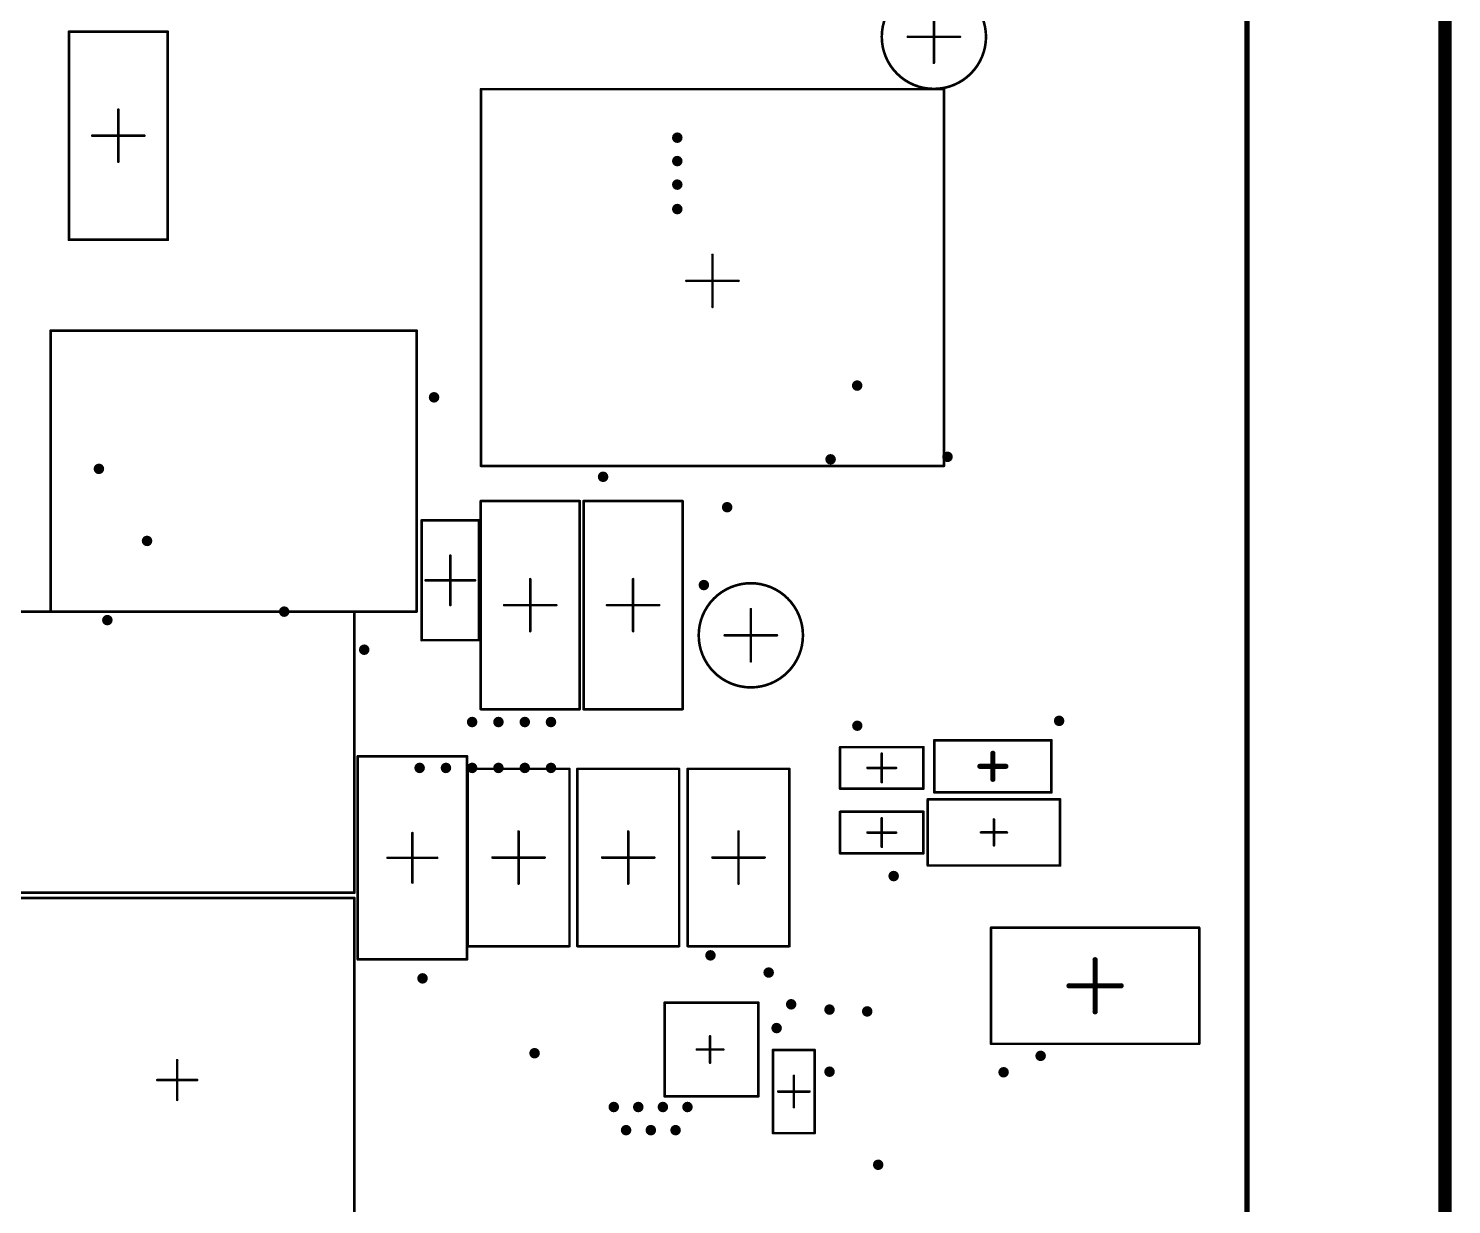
# Model space of a CAD drawing. Header units: inches. Extents: x -0.46 to 4.93, y -0.49 to 6.86.
# Drawn here: x 3.724 to 4.8, y 5.07 to 5.959 of the extents above; entities that cross this region are included whole.
import ezdxf

# ---------------------------------------------------------------- set-up
doc = ezdxf.new("R2010")
doc.units = ezdxf.units.IN
doc.header["$MEASUREMENT"] = 0
for name, color, linetype in [('Board', 6, 'Continuous'), ('Dimensions', 56, 'Continuous'), ('Top Courtyard', 56, 'Continuous'), ('Via Holes', 16, 'Continuous')]:
    doc.layers.add(name, color=color, linetype=linetype)

# ---------------------------------------------------------------- blocks, each defined once
blk = doc.blocks.new('VISH_TLMX1100_V_26')
at = {"layer": 'Top Courtyard'}
for points in [[(-0.05, -0.025, 0.00197, 0.00197, 0), (-0.05, 0.025, 0.00197, 0.00197, 0)], [(-0.05, 0.025, 0.00197, 0.00197, 0), (0.05, 0.025, 0.00197, 0.00197, 0)], [(0.05, 0.025, 0.00197, 0.00197, 0), (0.05, -0.025, 0.00197, 0.00197, 0)], [(0, -0.0098, 0.00197, 0.00197, 0), (0, 0.0098, 0.00197, 0.00197, 0)], [(-0.0098, 0, 0.00197, 0.00197, 0), (0.0098, 0, 0.00197, 0.00197, 0)], [(-0.05, -0.025, 0.00197, 0.00197, 0), (0.05, -0.025, 0.00197, 0.00197, 0)]]:
    blk.add_lwpolyline(points, format="xyseb", dxfattribs=at)
for points in [[(-0.0505, 0.025, 0.000984, 0.000984, 1), (-0.0495, 0.025, 0.000984, 0.000984, 1)], [(-0.0505, 0.025, 0.000984, 0.000984, 1), (-0.0495, 0.025, 0.000984, 0.000984, 1)], [(0.0495, 0.025, 0.000984, 0.000984, 1), (0.0505, 0.025, 0.000984, 0.000984, 1)], [(0.0495, 0.025, 0.000984, 0.000984, 1), (0.0505, 0.025, 0.000984, 0.000984, 1)], [(-0.0005, 0.0098, 0.000984, 0.000984, 1), (0.0005, 0.0098, 0.000984, 0.000984, 1)], [(-0.0103, 0, 0.000984, 0.000984, 1), (-0.0094, 0, 0.000984, 0.000984, 1)], [(0.0094, 0, 0.000984, 0.000984, 1), (0.0103, 0, 0.000984, 0.000984, 1)], [(-0.0005, -0.0098, 0.000984, 0.000984, 1), (0.0005, -0.0098, 0.000984, 0.000984, 1)], [(-0.0505, -0.025, 0.000984, 0.000984, 1), (-0.0495, -0.025, 0.000984, 0.000984, 1)], [(-0.0505, -0.025, 0.000984, 0.000984, 1), (-0.0495, -0.025, 0.000984, 0.000984, 1)], [(0.0495, -0.025, 0.000984, 0.000984, 1), (0.0505, -0.025, 0.000984, 0.000984, 1)], [(0.0495, -0.025, 0.000984, 0.000984, 1), (0.0505, -0.025, 0.000984, 0.000984, 1)]]:
    blk.add_lwpolyline(points, format="xyseb", close=True, dxfattribs=at)
blk = doc.blocks.new('RESC0402_1005__L_27')
at = {"layer": 'Top Courtyard'}
for points in [[(-0.0315, -0.0157, 0.00197, 0.00197, 0), (-0.0315, 0.0157, 0.00197, 0.00197, 0)], [(-0.0315, 0.0157, 0.00197, 0.00197, 0), (0.0315, 0.0157, 0.00197, 0.00197, 0)], [(0, -0.0108, 0.00197, 0.00197, 0), (0, 0.0108, 0.00197, 0.00197, 0)], [(0.0315, -0.0157, 0.00197, 0.00197, 0), (0.0315, 0.0157, 0.00197, 0.00197, 0)], [(-0.0108, 0, 0.00197, 0.00197, 0), (0.0108, 0, 0.00197, 0.00197, 0)], [(-0.0315, -0.0157, 0.00197, 0.00197, 0), (0.0315, -0.0157, 0.00197, 0.00197, 0)]]:
    blk.add_lwpolyline(points, format="xyseb", dxfattribs=at)
for points in [[(-0.032, 0.0157, 0.000984, 0.000984, 1), (-0.031, 0.0157, 0.000984, 0.000984, 1)], [(-0.032, 0.0157, 0.000984, 0.000984, 1), (-0.031, 0.0157, 0.000984, 0.000984, 1)], [(-0.0005, 0.0108, 0.000984, 0.000984, 1), (0.0005, 0.0108, 0.000984, 0.000984, 1)], [(0.031, 0.0157, 0.000984, 0.000984, 1), (0.032, 0.0157, 0.000984, 0.000984, 1)], [(0.031, 0.0157, 0.000984, 0.000984, 1), (0.032, 0.0157, 0.000984, 0.000984, 1)], [(-0.0113, 0, 0.000984, 0.000984, 1), (-0.0103, 0, 0.000984, 0.000984, 1)], [(0.0103, 0, 0.000984, 0.000984, 1), (0.0113, 0, 0.000984, 0.000984, 1)], [(-0.0005, -0.0108, 0.000984, 0.000984, 1), (0.0005, -0.0108, 0.000984, 0.000984, 1)], [(-0.032, -0.0157, 0.000984, 0.000984, 1), (-0.031, -0.0157, 0.000984, 0.000984, 1)], [(-0.032, -0.0157, 0.000984, 0.000984, 1), (-0.031, -0.0157, 0.000984, 0.000984, 1)], [(0.031, -0.0157, 0.000984, 0.000984, 1), (0.032, -0.0157, 0.000984, 0.000984, 1)], [(0.031, -0.0157, 0.000984, 0.000984, 1), (0.032, -0.0157, 0.000984, 0.000984, 1)]]:
    blk.add_lwpolyline(points, format="xyseb", close=True, dxfattribs=at)
blk = doc.blocks.new('RESC0402_1005__L_28')
at = {"layer": 'Top Courtyard'}
for points in [[(-0.0315, -0.0157, 0.00197, 0.00197, 0), (-0.0315, 0.0157, 0.00197, 0.00197, 0)], [(-0.0315, 0.0157, 0.00197, 0.00197, 0), (0.0315, 0.0157, 0.00197, 0.00197, 0)], [(0, -0.0108, 0.00197, 0.00197, 0), (0, 0.0108, 0.00197, 0.00197, 0)], [(0.0315, -0.0157, 0.00197, 0.00197, 0), (0.0315, 0.0157, 0.00197, 0.00197, 0)], [(-0.0108, 0, 0.00197, 0.00197, 0), (0.0108, 0, 0.00197, 0.00197, 0)], [(-0.0315, -0.0157, 0.00197, 0.00197, 0), (0.0315, -0.0157, 0.00197, 0.00197, 0)]]:
    blk.add_lwpolyline(points, format="xyseb", dxfattribs=at)
for points in [[(-0.032, 0.0157, 0.000984, 0.000984, 1), (-0.031, 0.0157, 0.000984, 0.000984, 1)], [(-0.032, 0.0157, 0.000984, 0.000984, 1), (-0.031, 0.0157, 0.000984, 0.000984, 1)], [(-0.0005, 0.0108, 0.000984, 0.000984, 1), (0.0005, 0.0108, 0.000984, 0.000984, 1)], [(0.031, 0.0157, 0.000984, 0.000984, 1), (0.032, 0.0157, 0.000984, 0.000984, 1)], [(0.031, 0.0157, 0.000984, 0.000984, 1), (0.032, 0.0157, 0.000984, 0.000984, 1)], [(-0.0113, 0, 0.000984, 0.000984, 1), (-0.0103, 0, 0.000984, 0.000984, 1)], [(0.0103, 0, 0.000984, 0.000984, 1), (0.0113, 0, 0.000984, 0.000984, 1)], [(-0.0005, -0.0108, 0.000984, 0.000984, 1), (0.0005, -0.0108, 0.000984, 0.000984, 1)], [(-0.032, -0.0157, 0.000984, 0.000984, 1), (-0.031, -0.0157, 0.000984, 0.000984, 1)], [(-0.032, -0.0157, 0.000984, 0.000984, 1), (-0.031, -0.0157, 0.000984, 0.000984, 1)], [(0.031, -0.0157, 0.000984, 0.000984, 1), (0.032, -0.0157, 0.000984, 0.000984, 1)], [(0.031, -0.0157, 0.000984, 0.000984, 1), (0.032, -0.0157, 0.000984, 0.000984, 1)]]:
    blk.add_lwpolyline(points, format="xyseb", close=True, dxfattribs=at)
blk = doc.blocks.new('VISH_TLMX1100_2_V_40')
at = {"layer": 'Top Courtyard'}
for points in [[(-0.0443, 0.0197, 0.00197, 0.00197, 0), (0.0443, 0.0197, 0.00197, 0.00197, 0)], [(-0.0443, 0.0197, 0.00197, 0.00197, 0), (-0.0443, -0.0197, 0.00197, 0.00197, 0)], [(0, -0.0098, 0.00394, 0.00394, 0), (0, 0.0098, 0.00394, 0.00394, 0)], [(0.0443, -0.0197, 0.00197, 0.00197, 0), (0.0443, 0.0197, 0.00197, 0.00197, 0)], [(-0.0098, 0, 0.00394, 0.00394, 0), (0.0098, 0, 0.00394, 0.00394, 0)], [(-0.0443, -0.0197, 0.00197, 0.00197, 0), (0.0443, -0.0197, 0.00197, 0.00197, 0)]]:
    blk.add_lwpolyline(points, format="xyseb", dxfattribs=at)
for points in [[(-0.0448, 0.0197, 0.000984, 0.000984, 1), (-0.0438, 0.0197, 0.000984, 0.000984, 1)], [(-0.0448, 0.0197, 0.000984, 0.000984, 1), (-0.0438, 0.0197, 0.000984, 0.000984, 1)], [(-0.001, 0.0098, 0.00197, 0.00197, 1), (0.001, 0.0098, 0.00197, 0.00197, 1)], [(0.0438, 0.0197, 0.000984, 0.000984, 1), (0.0448, 0.0197, 0.000984, 0.000984, 1)], [(0.0438, 0.0197, 0.000984, 0.000984, 1), (0.0448, 0.0197, 0.000984, 0.000984, 1)], [(-0.0108, 0, 0.00197, 0.00197, 1), (-0.0089, 0, 0.00197, 0.00197, 1)], [(0.0089, 0, 0.00197, 0.00197, 1), (0.0108, 0, 0.00197, 0.00197, 1)], [(-0.001, -0.0098, 0.00197, 0.00197, 1), (0.001, -0.0098, 0.00197, 0.00197, 1)], [(-0.0448, -0.0197, 0.000984, 0.000984, 1), (-0.0438, -0.0197, 0.000984, 0.000984, 1)], [(-0.0448, -0.0197, 0.000984, 0.000984, 1), (-0.0438, -0.0197, 0.000984, 0.000984, 1)], [(0.0438, -0.0197, 0.000984, 0.000984, 1), (0.0448, -0.0197, 0.000984, 0.000984, 1)], [(0.0438, -0.0197, 0.000984, 0.000984, 1), (0.0448, -0.0197, 0.000984, 0.000984, 1)]]:
    blk.add_lwpolyline(points, format="xyseb", close=True, dxfattribs=at)
blk = doc.blocks.new('CAPC1206_3216_130_L_121')
at = {"layer": 'Top Courtyard'}
for points in [[(0.0787, 0.0374, 0.00197, 0.00197, 0), (-0.0787, 0.0374, 0.00197, 0.00197, 0)], [(-0.0787, -0.0374, 0.00197, 0.00197, 0), (-0.0787, 0.0374, 0.00197, 0.00197, 0)], [(0.0787, -0.0374, 0.00197, 0.00197, 0), (0.0787, 0.0374, 0.00197, 0.00197, 0)], [(0, -0.0197, 0.00197, 0.00197, 0), (0, 0.0197, 0.00197, 0.00197, 0)], [(0.0197, 0, 0.00197, 0.00197, 0), (-0.0197, 0, 0.00197, 0.00197, 0)], [(0.0787, -0.0374, 0.00197, 0.00197, 0), (-0.0787, -0.0374, 0.00197, 0.00197, 0)]]:
    blk.add_lwpolyline(points, format="xyseb", dxfattribs=at)
for points in [[(-0.0792, 0.0374, 0.000984, 0.000984, 1), (-0.0782, 0.0374, 0.000984, 0.000984, 1)], [(-0.0792, 0.0374, 0.000984, 0.000984, 1), (-0.0782, 0.0374, 0.000984, 0.000984, 1)], [(0.0782, 0.0374, 0.000984, 0.000984, 1), (0.0792, 0.0374, 0.000984, 0.000984, 1)], [(0.0782, 0.0374, 0.000984, 0.000984, 1), (0.0792, 0.0374, 0.000984, 0.000984, 1)], [(-0.0005, 0.0197, 0.000984, 0.000984, 1), (0.0005, 0.0197, 0.000984, 0.000984, 1)], [(-0.0202, 0, 0.000984, 0.000984, 1), (-0.0192, 0, 0.000984, 0.000984, 1)], [(0.0192, 0, 0.000984, 0.000984, 1), (0.0202, 0, 0.000984, 0.000984, 1)], [(-0.0005, -0.0197, 0.000984, 0.000984, 1), (0.0005, -0.0197, 0.000984, 0.000984, 1)], [(-0.0792, -0.0374, 0.000984, 0.000984, 1), (-0.0782, -0.0374, 0.000984, 0.000984, 1)], [(-0.0792, -0.0374, 0.000984, 0.000984, 1), (-0.0782, -0.0374, 0.000984, 0.000984, 1)], [(0.0782, -0.0374, 0.000984, 0.000984, 1), (0.0792, -0.0374, 0.000984, 0.000984, 1)], [(0.0782, -0.0374, 0.000984, 0.000984, 1), (0.0792, -0.0374, 0.000984, 0.000984, 1)]]:
    blk.add_lwpolyline(points, format="xyseb", close=True, dxfattribs=at)
blk = doc.blocks.new('FP_FKF_MFG_122')
at = {"layer": 'Top Courtyard'}
for points in [[(0.175, 0.14, 0.00197, 0.00197, 0), (-0.175, 0.14, 0.00197, 0.00197, 0)], [(-0.175, 0.14, 0.00197, 0.00197, 0), (-0.175, -0.145, 0.00197, 0.00197, 0)], [(0.175, -0.145, 0.00197, 0.00197, 0), (0.175, 0.14, 0.00197, 0.00197, 0)], [(0, 0.0197, 0.00197, 0.00197, 0), (0, -0.0197, 0.00197, 0.00197, 0)], [(0.0197, 0, 0.00197, 0.00197, 0), (-0.0197, 0, 0.00197, 0.00197, 0)], [(0.175, -0.145, 0.00197, 0.00197, 0), (-0.175, -0.145, 0.00197, 0.00197, 0)]]:
    blk.add_lwpolyline(points, format="xyseb", dxfattribs=at)
for points in [[(-0.1755, 0.14, 0.000984, 0.000984, 1), (-0.1745, 0.14, 0.000984, 0.000984, 1)], [(-0.1755, 0.14, 0.000984, 0.000984, 1), (-0.1745, 0.14, 0.000984, 0.000984, 1)], [(0.1745, 0.14, 0.000984, 0.000984, 1), (0.1755, 0.14, 0.000984, 0.000984, 1)], [(0.1745, 0.14, 0.000984, 0.000984, 1), (0.1755, 0.14, 0.000984, 0.000984, 1)], [(-0.0005, 0.0197, 0.000984, 0.000984, 1), (0.0005, 0.0197, 0.000984, 0.000984, 1)], [(-0.0202, 0, 0.000984, 0.000984, 1), (-0.0192, 0, 0.000984, 0.000984, 1)], [(0.0192, 0, 0.000984, 0.000984, 1), (0.0202, 0, 0.000984, 0.000984, 1)], [(-0.0005, -0.0197, 0.000984, 0.000984, 1), (0.0005, -0.0197, 0.000984, 0.000984, 1)], [(-0.1755, -0.145, 0.000984, 0.000984, 1), (-0.1745, -0.145, 0.000984, 0.000984, 1)], [(-0.1755, -0.145, 0.000984, 0.000984, 1), (-0.1745, -0.145, 0.000984, 0.000984, 1)], [(0.1745, -0.145, 0.000984, 0.000984, 1), (0.1755, -0.145, 0.000984, 0.000984, 1)], [(0.1745, -0.145, 0.000984, 0.000984, 1), (0.1755, -0.145, 0.000984, 0.000984, 1)]]:
    blk.add_lwpolyline(points, format="xyseb", close=True, dxfattribs=at)
blk = doc.blocks.new('CAPC0402_1005_70_L_392')
at = {"layer": 'Top Courtyard'}
for points in [[(-0.0315, -0.0157, 0.00197, 0.00197, 0), (-0.0315, 0.0157, 0.00197, 0.00197, 0)], [(0.0315, 0.0157, 0.00197, 0.00197, 0), (-0.0315, 0.0157, 0.00197, 0.00197, 0)], [(0, -0.0118, 0.00197, 0.00197, 0), (0, 0.0118, 0.00197, 0.00197, 0)], [(0.0315, -0.0157, 0.00197, 0.00197, 0), (0.0315, 0.0157, 0.00197, 0.00197, 0)], [(0.0118, 0, 0.00197, 0.00197, 0), (-0.0118, 0, 0.00197, 0.00197, 0)], [(0.0315, -0.0157, 0.00197, 0.00197, 0), (-0.0315, -0.0157, 0.00197, 0.00197, 0)]]:
    blk.add_lwpolyline(points, format="xyseb", dxfattribs=at)
for points in [[(-0.032, 0.0157, 0.000984, 0.000984, 1), (-0.031, 0.0157, 0.000984, 0.000984, 1)], [(-0.032, 0.0157, 0.000984, 0.000984, 1), (-0.031, 0.0157, 0.000984, 0.000984, 1)], [(-0.0005, 0.0118, 0.000984, 0.000984, 1), (0.0005, 0.0118, 0.000984, 0.000984, 1)], [(0.031, 0.0157, 0.000984, 0.000984, 1), (0.032, 0.0157, 0.000984, 0.000984, 1)], [(0.031, 0.0157, 0.000984, 0.000984, 1), (0.032, 0.0157, 0.000984, 0.000984, 1)], [(-0.0123, 0, 0.000984, 0.000984, 1), (-0.0113, 0, 0.000984, 0.000984, 1)], [(0.0113, 0, 0.000984, 0.000984, 1), (0.0123, 0, 0.000984, 0.000984, 1)], [(-0.032, -0.0157, 0.000984, 0.000984, 1), (-0.031, -0.0157, 0.000984, 0.000984, 1)], [(-0.032, -0.0157, 0.000984, 0.000984, 1), (-0.031, -0.0157, 0.000984, 0.000984, 1)], [(-0.0005, -0.0118, 0.000984, 0.000984, 1), (0.0005, -0.0118, 0.000984, 0.000984, 1)], [(0.031, -0.0157, 0.000984, 0.000984, 1), (0.032, -0.0157, 0.000984, 0.000984, 1)], [(0.031, -0.0157, 0.000984, 0.000984, 1), (0.032, -0.0157, 0.000984, 0.000984, 1)]]:
    blk.add_lwpolyline(points, format="xyseb", close=True, dxfattribs=at)
blk = doc.blocks.new('SIR632DP_T1_RE3_F_________1_413')
at = {"layer": 'Top Courtyard'}
for points in [[(-0.1063, 0.1772, 0.00197, 0.00197, 0), (0.1063, 0.1772, 0.00197, 0.00197, 0)], [(-0.1063, 0.1772, 0.00197, 0.00197, 0), (-0.1063, -0.0994, 0.00197, 0.00197, 0)], [(0.1063, 0.1772, 0.00197, 0.00197, 0), (0.1063, -0.0994, 0.00197, 0.00197, 0)], [(0.1063, -0.0994, 0.00197, 0.00197, 0), (-0.1063, -0.0994, 0.00197, 0.00197, 0)]]:
    blk.add_lwpolyline(points, format="xyseb", dxfattribs=at)
for points in [[(-0.1068, 0.1772, 0.000984, 0.000984, 1), (-0.1058, 0.1772, 0.000984, 0.000984, 1)], [(-0.1068, 0.1772, 0.000984, 0.000984, 1), (-0.1058, 0.1772, 0.000984, 0.000984, 1)], [(0.1058, 0.1772, 0.000984, 0.000984, 1), (0.1068, 0.1772, 0.000984, 0.000984, 1)], [(0.1058, 0.1772, 0.000984, 0.000984, 1), (0.1068, 0.1772, 0.000984, 0.000984, 1)], [(-0.1068, -0.0994, 0.000984, 0.000984, 1), (-0.1058, -0.0994, 0.000984, 0.000984, 1)], [(-0.1068, -0.0994, 0.000984, 0.000984, 1), (-0.1058, -0.0994, 0.000984, 0.000984, 1)], [(0.1058, -0.0994, 0.000984, 0.000984, 1), (0.1068, -0.0994, 0.000984, 0.000984, 1)], [(0.1058, -0.0994, 0.000984, 0.000984, 1), (0.1068, -0.0994, 0.000984, 0.000984, 1)]]:
    blk.add_lwpolyline(points, format="xyseb", close=True, dxfattribs=at)
blk = doc.blocks.new('SIR632DP_T1_RE3_F_________1_414')
at = {"layer": 'Top Courtyard'}
for points in [[(0.1063, 0.1772, 0.00197, 0.00197, 0), (-0.1063, 0.1772, 0.00197, 0.00197, 0)], [(-0.1063, -0.0994, 0.00197, 0.00197, 0), (-0.1063, 0.1772, 0.00197, 0.00197, 0)], [(0.1063, -0.0994, 0.00197, 0.00197, 0), (0.1063, 0.1772, 0.00197, 0.00197, 0)], [(0.1063, -0.0994, 0.00197, 0.00197, 0), (-0.1063, -0.0994, 0.00197, 0.00197, 0)]]:
    blk.add_lwpolyline(points, format="xyseb", dxfattribs=at)
for points in [[(-0.1068, 0.1772, 0.000984, 0.000984, 1), (-0.1058, 0.1772, 0.000984, 0.000984, 1)], [(-0.1068, 0.1772, 0.000984, 0.000984, 1), (-0.1058, 0.1772, 0.000984, 0.000984, 1)], [(0.1058, 0.1772, 0.000984, 0.000984, 1), (0.1068, 0.1772, 0.000984, 0.000984, 1)], [(0.1058, 0.1772, 0.000984, 0.000984, 1), (0.1068, 0.1772, 0.000984, 0.000984, 1)], [(-0.1068, -0.0994, 0.000984, 0.000984, 1), (-0.1058, -0.0994, 0.000984, 0.000984, 1)], [(-0.1068, -0.0994, 0.000984, 0.000984, 1), (-0.1058, -0.0994, 0.000984, 0.000984, 1)], [(0.1058, -0.0994, 0.000984, 0.000984, 1), (0.1068, -0.0994, 0.000984, 0.000984, 1)], [(0.1058, -0.0994, 0.000984, 0.000984, 1), (0.1068, -0.0994, 0.000984, 0.000984, 1)]]:
    blk.add_lwpolyline(points, format="xyseb", close=True, dxfattribs=at)
blk = doc.blocks.new('INA700AYWFR_F_________1_439')
at = {"layer": 'Top Courtyard'}
for points in [[(-0.0354, 0.0394, 0.00197, 0.00197, 0), (0.0354, 0.0394, 0.00197, 0.00197, 0)], [(-0.0354, 0.0394, 0.00197, 0.00197, 0), (-0.0354, -0.0315, 0.00197, 0.00197, 0)], [(0.0354, 0.0394, 0.00197, 0.00197, 0), (0.0354, -0.0315, 0.00197, 0.00197, 0)], [(0, 0.015, 0.00197, 0.00197, 0), (0, -0.005, 0.00197, 0.00197, 0)], [(-0.01, 0.005, 0.00197, 0.00197, 0), (0.01, 0.005, 0.00197, 0.00197, 0)], [(-0.0354, -0.0315, 0.00197, 0.00197, 0), (0.0354, -0.0315, 0.00197, 0.00197, 0)]]:
    blk.add_lwpolyline(points, format="xyseb", dxfattribs=at)
for points in [[(-0.0359, 0.0394, 0.000984, 0.000984, 1), (-0.0349, 0.0394, 0.000984, 0.000984, 1)], [(-0.0359, 0.0394, 0.000984, 0.000984, 1), (-0.0349, 0.0394, 0.000984, 0.000984, 1)], [(0.0349, 0.0394, 0.000984, 0.000984, 1), (0.0359, 0.0394, 0.000984, 0.000984, 1)], [(0.0349, 0.0394, 0.000984, 0.000984, 1), (0.0359, 0.0394, 0.000984, 0.000984, 1)], [(-0.0005, 0.015, 0.000984, 0.000984, 1), (0.0005, 0.015, 0.000984, 0.000984, 1)], [(-0.0105, 0.005, 0.000984, 0.000984, 1), (-0.0095, 0.005, 0.000984, 0.000984, 1)], [(0.0095, 0.005, 0.000984, 0.000984, 1), (0.0105, 0.005, 0.000984, 0.000984, 1)], [(-0.0005, -0.005, 0.000984, 0.000984, 1), (0.0005, -0.005, 0.000984, 0.000984, 1)], [(-0.0359, -0.0315, 0.000984, 0.000984, 1), (-0.0349, -0.0315, 0.000984, 0.000984, 1)], [(-0.0359, -0.0315, 0.000984, 0.000984, 1), (-0.0349, -0.0315, 0.000984, 0.000984, 1)], [(0.0349, -0.0315, 0.000984, 0.000984, 1), (0.0359, -0.0315, 0.000984, 0.000984, 1)], [(0.0349, -0.0315, 0.000984, 0.000984, 1), (0.0359, -0.0315, 0.000984, 0.000984, 1)]]:
    blk.add_lwpolyline(points, format="xyseb", close=True, dxfattribs=at)
blk = doc.blocks.new('KSTN_5019_V_569')
at = {"layer": 'Top Courtyard'}
for points in [[(0.0787, 0.0439, 0.00197, 0.00197, 0), (-0.0787, 0.0439, 0.00197, 0.00197, 0)], [(-0.0787, 0.0439, 0.00197, 0.00197, 0), (-0.0787, -0.0439, 0.00197, 0.00197, 0)], [(0.0787, 0.0439, 0.00197, 0.00197, 0), (0.0787, -0.0439, 0.00197, 0.00197, 0)], [(0, 0.0197, 0.00394, 0.00394, 0), (0, -0.0197, 0.00394, 0.00394, 0)], [(0.0197, 0, 0.00394, 0.00394, 0), (-0.0197, 0, 0.00394, 0.00394, 0)], [(0.0787, -0.0439, 0.00197, 0.00197, 0), (-0.0787, -0.0439, 0.00197, 0.00197, 0)]]:
    blk.add_lwpolyline(points, format="xyseb", dxfattribs=at)
for points in [[(-0.0792, 0.0439, 0.000984, 0.000984, 1), (-0.0782, 0.0439, 0.000984, 0.000984, 1)], [(-0.0792, 0.0439, 0.000984, 0.000984, 1), (-0.0782, 0.0439, 0.000984, 0.000984, 1)], [(0.0782, 0.0439, 0.000984, 0.000984, 1), (0.0792, 0.0439, 0.000984, 0.000984, 1)], [(0.0782, 0.0439, 0.000984, 0.000984, 1), (0.0792, 0.0439, 0.000984, 0.000984, 1)], [(-0.001, 0.0197, 0.00197, 0.00197, 1), (0.001, 0.0197, 0.00197, 0.00197, 1)], [(-0.0207, 0, 0.00197, 0.00197, 1), (-0.0187, 0, 0.00197, 0.00197, 1)], [(0.0187, 0, 0.00197, 0.00197, 1), (0.0207, 0, 0.00197, 0.00197, 1)], [(-0.001, -0.0197, 0.00197, 0.00197, 1), (0.001, -0.0197, 0.00197, 0.00197, 1)], [(-0.0792, -0.0439, 0.000984, 0.000984, 1), (-0.0782, -0.0439, 0.000984, 0.000984, 1)], [(-0.0792, -0.0439, 0.000984, 0.000984, 1), (-0.0782, -0.0439, 0.000984, 0.000984, 1)], [(0.0782, -0.0439, 0.000984, 0.000984, 1), (0.0792, -0.0439, 0.000984, 0.000984, 1)], [(0.0782, -0.0439, 0.000984, 0.000984, 1), (0.0792, -0.0439, 0.000984, 0.000984, 1)]]:
    blk.add_lwpolyline(points, format="xyseb", close=True, dxfattribs=at)
blk = doc.blocks.new('TP100_200_NS_615')
at = {"layer": 'Top Courtyard'}
for points in [[(0.0394, 0, 0.00197, 0.00197, 1), (-0.0394, 0, 0.00197, 0.00197, 1)], [(-0.0005, 0.0197, 0.000984, 0.000984, 1), (0.0005, 0.0197, 0.000984, 0.000984, 1)], [(-0.0399, 0, 0.000984, 0.000984, 1), (-0.0389, 0, 0.000984, 0.000984, 1)], [(-0.0202, 0, 0.000984, 0.000984, 1), (-0.0192, 0, 0.000984, 0.000984, 1)], [(0.0192, 0, 0.000984, 0.000984, 1), (0.0202, 0, 0.000984, 0.000984, 1)], [(0.0389, 0, 0.000984, 0.000984, 1), (0.0399, 0, 0.000984, 0.000984, 1)], [(-0.0005, -0.0197, 0.000984, 0.000984, 1), (0.0005, -0.0197, 0.000984, 0.000984, 1)]]:
    blk.add_lwpolyline(points, format="xyseb", close=True, dxfattribs=at)
for points in [[(0, 0.0197, 0.00197, 0.00197, 0), (0, -0.0197, 0.00197, 0.00197, 0)], [(-0.0197, 0, 0.00197, 0.00197, 0), (0.0197, 0, 0.00197, 0.00197, 0)]]:
    blk.add_lwpolyline(points, format="xyseb", dxfattribs=at)
blk = doc.blocks.new('FP_SRP6060FA_MFG_775')
at = {"layer": 'Top Courtyard'}
for points in [[(-0.1378, 0.1339, 0.00197, 0.00197, 0), (-0.1378, -0.1339, 0.00197, 0.00197, 0)], [(0.1378, 0.1339, 0.00197, 0.00197, 0), (-0.1378, 0.1339, 0.00197, 0.00197, 0)], [(0.1378, 0.1339, 0.00197, 0.00197, 0), (0.1378, -0.1339, 0.00197, 0.00197, 0)], [(0, 0.015, 0.00197, 0.00197, 0), (0, -0.015, 0.00197, 0.00197, 0)], [(-0.015, 0, 0.00197, 0.00197, 0), (0.015, 0, 0.00197, 0.00197, 0)], [(-0.1378, -0.1339, 0.00197, 0.00197, 0), (0.1378, -0.1339, 0.00197, 0.00197, 0)]]:
    blk.add_lwpolyline(points, format="xyseb", dxfattribs=at)
for points in [[(-0.1383, 0.1339, 0.000984, 0.000984, 1), (-0.1373, 0.1339, 0.000984, 0.000984, 1)], [(-0.1383, 0.1339, 0.000984, 0.000984, 1), (-0.1373, 0.1339, 0.000984, 0.000984, 1)], [(0.1373, 0.1339, 0.000984, 0.000984, 1), (0.1383, 0.1339, 0.000984, 0.000984, 1)], [(0.1373, 0.1339, 0.000984, 0.000984, 1), (0.1383, 0.1339, 0.000984, 0.000984, 1)], [(-0.0005, 0.015, 0.000984, 0.000984, 1), (0.0005, 0.015, 0.000984, 0.000984, 1)], [(-0.0155, 0, 0.000984, 0.000984, 1), (-0.0145, 0, 0.000984, 0.000984, 1)], [(0.0145, 0, 0.000984, 0.000984, 1), (0.0155, 0, 0.000984, 0.000984, 1)], [(-0.0005, -0.015, 0.000984, 0.000984, 1), (0.0005, -0.015, 0.000984, 0.000984, 1)], [(-0.1383, -0.1339, 0.000984, 0.000984, 1), (-0.1373, -0.1339, 0.000984, 0.000984, 1)], [(-0.1383, -0.1339, 0.000984, 0.000984, 1), (-0.1373, -0.1339, 0.000984, 0.000984, 1)], [(0.1373, -0.1339, 0.000984, 0.000984, 1), (0.1383, -0.1339, 0.000984, 0.000984, 1)], [(0.1373, -0.1339, 0.000984, 0.000984, 1), (0.1383, -0.1339, 0.000984, 0.000984, 1)]]:
    blk.add_lwpolyline(points, format="xyseb", close=True, dxfattribs=at)
blk = doc.blocks.new('FIDUCIAL_ROUND_1MM_801')
at = {"layer": 'Top Courtyard'}
for points in [[(0.0394, 0, 0.00197, 0.00197, 1), (-0.0394, 0, 0.00197, 0.00197, 1)], [(-0.0005, 0.0197, 0.000984, 0.000984, 1), (0.0005, 0.0197, 0.000984, 0.000984, 1)], [(-0.0399, 0, 0.000984, 0.000984, 1), (-0.0389, 0, 0.000984, 0.000984, 1)], [(-0.0202, 0, 0.000984, 0.000984, 1), (-0.0192, 0, 0.000984, 0.000984, 1)], [(0.0192, 0, 0.000984, 0.000984, 1), (0.0202, 0, 0.000984, 0.000984, 1)], [(0.0389, 0, 0.000984, 0.000984, 1), (0.0399, 0, 0.000984, 0.000984, 1)], [(-0.0005, -0.0197, 0.000984, 0.000984, 1), (0.0005, -0.0197, 0.000984, 0.000984, 1)]]:
    blk.add_lwpolyline(points, format="xyseb", close=True, dxfattribs=at)
for points in [[(0, 0.0197, 0.00197, 0.00197, 0), (0, -0.0197, 0.00197, 0.00197, 0)], [(-0.0197, 0, 0.00197, 0.00197, 0), (0.0197, 0, 0.00197, 0.00197, 0)]]:
    blk.add_lwpolyline(points, format="xyseb", dxfattribs=at)
blk = doc.blocks.new('FP_CL21_IPC_B_853')
at = {"layer": 'Top Courtyard'}
for points in [[(0.0671, 0.0385, 0.00197, 0.00197, 0), (-0.0671, 0.0385, 0.00197, 0.00197, 0)], [(-0.0671, -0.0385, 0.00197, 0.00197, 0), (-0.0671, 0.0385, 0.00197, 0.00197, 0)], [(0.0671, -0.0385, 0.00197, 0.00197, 0), (0.0671, 0.0385, 0.00197, 0.00197, 0)], [(0, -0.0197, 0.00197, 0.00197, 0), (0, 0.0197, 0.00197, 0.00197, 0)], [(0.0197, 0, 0.00197, 0.00197, 0), (-0.0197, 0, 0.00197, 0.00197, 0)], [(0.0671, -0.0385, 0.00197, 0.00197, 0), (-0.0671, -0.0385, 0.00197, 0.00197, 0)]]:
    blk.add_lwpolyline(points, format="xyseb", dxfattribs=at)
for points in [[(-0.0675, 0.0385, 0.000984, 0.000984, 1), (-0.0666, 0.0385, 0.000984, 0.000984, 1)], [(-0.0675, 0.0385, 0.000984, 0.000984, 1), (-0.0666, 0.0385, 0.000984, 0.000984, 1)], [(0.0666, 0.0385, 0.000984, 0.000984, 1), (0.0675, 0.0385, 0.000984, 0.000984, 1)], [(0.0666, 0.0385, 0.000984, 0.000984, 1), (0.0675, 0.0385, 0.000984, 0.000984, 1)], [(-0.0005, 0.0197, 0.000984, 0.000984, 1), (0.0005, 0.0197, 0.000984, 0.000984, 1)], [(-0.0202, 0, 0.000984, 0.000984, 1), (-0.0192, 0, 0.000984, 0.000984, 1)], [(0.0192, 0, 0.000984, 0.000984, 1), (0.0202, 0, 0.000984, 0.000984, 1)], [(-0.0005, -0.0197, 0.000984, 0.000984, 1), (0.0005, -0.0197, 0.000984, 0.000984, 1)], [(-0.0675, -0.0385, 0.000984, 0.000984, 1), (-0.0666, -0.0385, 0.000984, 0.000984, 1)], [(-0.0675, -0.0385, 0.000984, 0.000984, 1), (-0.0666, -0.0385, 0.000984, 0.000984, 1)], [(0.0666, -0.0385, 0.000984, 0.000984, 1), (0.0675, -0.0385, 0.000984, 0.000984, 1)], [(0.0666, -0.0385, 0.000984, 0.000984, 1), (0.0675, -0.0385, 0.000984, 0.000984, 1)]]:
    blk.add_lwpolyline(points, format="xyseb", close=True, dxfattribs=at)
blk = doc.blocks.new('FP_CL21_IPC_B_854')
at = {"layer": 'Top Courtyard'}
for points in [[(0.0671, 0.0385, 0.00197, 0.00197, 0), (-0.0671, 0.0385, 0.00197, 0.00197, 0)], [(-0.0671, -0.0385, 0.00197, 0.00197, 0), (-0.0671, 0.0385, 0.00197, 0.00197, 0)], [(0.0671, -0.0385, 0.00197, 0.00197, 0), (0.0671, 0.0385, 0.00197, 0.00197, 0)], [(0, -0.0197, 0.00197, 0.00197, 0), (0, 0.0197, 0.00197, 0.00197, 0)], [(0.0197, 0, 0.00197, 0.00197, 0), (-0.0197, 0, 0.00197, 0.00197, 0)], [(0.0671, -0.0385, 0.00197, 0.00197, 0), (-0.0671, -0.0385, 0.00197, 0.00197, 0)]]:
    blk.add_lwpolyline(points, format="xyseb", dxfattribs=at)
for points in [[(-0.0675, 0.0385, 0.000984, 0.000984, 1), (-0.0666, 0.0385, 0.000984, 0.000984, 1)], [(-0.0675, 0.0385, 0.000984, 0.000984, 1), (-0.0666, 0.0385, 0.000984, 0.000984, 1)], [(0.0666, 0.0385, 0.000984, 0.000984, 1), (0.0675, 0.0385, 0.000984, 0.000984, 1)], [(0.0666, 0.0385, 0.000984, 0.000984, 1), (0.0675, 0.0385, 0.000984, 0.000984, 1)], [(-0.0005, 0.0197, 0.000984, 0.000984, 1), (0.0005, 0.0197, 0.000984, 0.000984, 1)], [(-0.0202, 0, 0.000984, 0.000984, 1), (-0.0192, 0, 0.000984, 0.000984, 1)], [(0.0192, 0, 0.000984, 0.000984, 1), (0.0202, 0, 0.000984, 0.000984, 1)], [(-0.0005, -0.0197, 0.000984, 0.000984, 1), (0.0005, -0.0197, 0.000984, 0.000984, 1)], [(-0.0675, -0.0385, 0.000984, 0.000984, 1), (-0.0666, -0.0385, 0.000984, 0.000984, 1)], [(-0.0675, -0.0385, 0.000984, 0.000984, 1), (-0.0666, -0.0385, 0.000984, 0.000984, 1)], [(0.0666, -0.0385, 0.000984, 0.000984, 1), (0.0675, -0.0385, 0.000984, 0.000984, 1)], [(0.0666, -0.0385, 0.000984, 0.000984, 1), (0.0675, -0.0385, 0.000984, 0.000984, 1)]]:
    blk.add_lwpolyline(points, format="xyseb", close=True, dxfattribs=at)
blk = doc.blocks.new('FP_CL21_IPC_B_855')
at = {"layer": 'Top Courtyard'}
for points in [[(0.0671, 0.0385, 0.00197, 0.00197, 0), (-0.0671, 0.0385, 0.00197, 0.00197, 0)], [(-0.0671, -0.0385, 0.00197, 0.00197, 0), (-0.0671, 0.0385, 0.00197, 0.00197, 0)], [(0.0671, -0.0385, 0.00197, 0.00197, 0), (0.0671, 0.0385, 0.00197, 0.00197, 0)], [(0, -0.0197, 0.00197, 0.00197, 0), (0, 0.0197, 0.00197, 0.00197, 0)], [(0.0197, 0, 0.00197, 0.00197, 0), (-0.0197, 0, 0.00197, 0.00197, 0)], [(0.0671, -0.0385, 0.00197, 0.00197, 0), (-0.0671, -0.0385, 0.00197, 0.00197, 0)]]:
    blk.add_lwpolyline(points, format="xyseb", dxfattribs=at)
for points in [[(-0.0675, 0.0385, 0.000984, 0.000984, 1), (-0.0666, 0.0385, 0.000984, 0.000984, 1)], [(-0.0675, 0.0385, 0.000984, 0.000984, 1), (-0.0666, 0.0385, 0.000984, 0.000984, 1)], [(0.0666, 0.0385, 0.000984, 0.000984, 1), (0.0675, 0.0385, 0.000984, 0.000984, 1)], [(0.0666, 0.0385, 0.000984, 0.000984, 1), (0.0675, 0.0385, 0.000984, 0.000984, 1)], [(-0.0005, 0.0197, 0.000984, 0.000984, 1), (0.0005, 0.0197, 0.000984, 0.000984, 1)], [(-0.0202, 0, 0.000984, 0.000984, 1), (-0.0192, 0, 0.000984, 0.000984, 1)], [(0.0192, 0, 0.000984, 0.000984, 1), (0.0202, 0, 0.000984, 0.000984, 1)], [(-0.0005, -0.0197, 0.000984, 0.000984, 1), (0.0005, -0.0197, 0.000984, 0.000984, 1)], [(-0.0675, -0.0385, 0.000984, 0.000984, 1), (-0.0666, -0.0385, 0.000984, 0.000984, 1)], [(-0.0675, -0.0385, 0.000984, 0.000984, 1), (-0.0666, -0.0385, 0.000984, 0.000984, 1)], [(0.0666, -0.0385, 0.000984, 0.000984, 1), (0.0675, -0.0385, 0.000984, 0.000984, 1)], [(0.0666, -0.0385, 0.000984, 0.000984, 1), (0.0675, -0.0385, 0.000984, 0.000984, 1)]]:
    blk.add_lwpolyline(points, format="xyseb", close=True, dxfattribs=at)
blk = doc.blocks.new('CAPC0603_1608_100_M_878')
at = {"layer": 'Top Courtyard'}
for points in [[(0.0768, 0.0413, 0.00197, 0.00197, 0), (-0.0768, 0.0413, 0.00197, 0.00197, 0)], [(-0.0768, -0.0413, 0.00197, 0.00197, 0), (-0.0768, 0.0413, 0.00197, 0.00197, 0)], [(0.0768, -0.0413, 0.00197, 0.00197, 0), (0.0768, 0.0413, 0.00197, 0.00197, 0)], [(0, -0.0187, 0.00197, 0.00197, 0), (0, 0.0187, 0.00197, 0.00197, 0)], [(0.0187, 0, 0.00197, 0.00197, 0), (-0.0187, 0, 0.00197, 0.00197, 0)], [(0.0768, -0.0413, 0.00197, 0.00197, 0), (-0.0768, -0.0413, 0.00197, 0.00197, 0)]]:
    blk.add_lwpolyline(points, format="xyseb", dxfattribs=at)
for points in [[(-0.0773, 0.0413, 0.000984, 0.000984, 1), (-0.0763, 0.0413, 0.000984, 0.000984, 1)], [(-0.0773, 0.0413, 0.000984, 0.000984, 1), (-0.0763, 0.0413, 0.000984, 0.000984, 1)], [(0.0763, 0.0413, 0.000984, 0.000984, 1), (0.0773, 0.0413, 0.000984, 0.000984, 1)], [(0.0763, 0.0413, 0.000984, 0.000984, 1), (0.0773, 0.0413, 0.000984, 0.000984, 1)], [(-0.0005, 0.0187, 0.000984, 0.000984, 1), (0.0005, 0.0187, 0.000984, 0.000984, 1)], [(-0.0192, 0, 0.000984, 0.000984, 1), (-0.0182, 0, 0.000984, 0.000984, 1)], [(0.0182, 0, 0.000984, 0.000984, 1), (0.0192, 0, 0.000984, 0.000984, 1)], [(-0.0005, -0.0187, 0.000984, 0.000984, 1), (0.0005, -0.0187, 0.000984, 0.000984, 1)], [(-0.0773, -0.0413, 0.000984, 0.000984, 1), (-0.0763, -0.0413, 0.000984, 0.000984, 1)], [(-0.0773, -0.0413, 0.000984, 0.000984, 1), (-0.0763, -0.0413, 0.000984, 0.000984, 1)], [(0.0763, -0.0413, 0.000984, 0.000984, 1), (0.0773, -0.0413, 0.000984, 0.000984, 1)], [(0.0763, -0.0413, 0.000984, 0.000984, 1), (0.0773, -0.0413, 0.000984, 0.000984, 1)]]:
    blk.add_lwpolyline(points, format="xyseb", close=True, dxfattribs=at)
blk = doc.blocks.new('CAPC0603_1608_100_L_922')
at = {"layer": 'Top Courtyard'}
for points in [[(-0.0453, 0.0217, 0.00197, 0.00197, 0), (0.0453, 0.0217, 0.00197, 0.00197, 0)], [(-0.0453, 0.0217, 0.00197, 0.00197, 0), (-0.0453, -0.0217, 0.00197, 0.00197, 0)], [(0.0453, 0.0217, 0.00197, 0.00197, 0), (0.0453, -0.0217, 0.00197, 0.00197, 0)], [(0, 0.0187, 0.00197, 0.00197, 0), (0, -0.0187, 0.00197, 0.00197, 0)], [(-0.0187, 0, 0.00197, 0.00197, 0), (0.0187, 0, 0.00197, 0.00197, 0)], [(-0.0453, -0.0217, 0.00197, 0.00197, 0), (0.0453, -0.0217, 0.00197, 0.00197, 0)]]:
    blk.add_lwpolyline(points, format="xyseb", dxfattribs=at)
for points in [[(-0.0458, 0.0217, 0.000984, 0.000984, 1), (-0.0448, 0.0217, 0.000984, 0.000984, 1)], [(-0.0458, 0.0217, 0.000984, 0.000984, 1), (-0.0448, 0.0217, 0.000984, 0.000984, 1)], [(0.0448, 0.0217, 0.000984, 0.000984, 1), (0.0458, 0.0217, 0.000984, 0.000984, 1)], [(0.0448, 0.0217, 0.000984, 0.000984, 1), (0.0458, 0.0217, 0.000984, 0.000984, 1)], [(-0.0005, 0.0187, 0.000984, 0.000984, 1), (0.0005, 0.0187, 0.000984, 0.000984, 1)], [(-0.0192, 0, 0.000984, 0.000984, 1), (-0.0182, 0, 0.000984, 0.000984, 1)], [(0.0182, 0, 0.000984, 0.000984, 1), (0.0192, 0, 0.000984, 0.000984, 1)], [(-0.0458, -0.0217, 0.000984, 0.000984, 1), (-0.0448, -0.0217, 0.000984, 0.000984, 1)], [(-0.0458, -0.0217, 0.000984, 0.000984, 1), (-0.0448, -0.0217, 0.000984, 0.000984, 1)], [(-0.0005, -0.0187, 0.000984, 0.000984, 1), (0.0005, -0.0187, 0.000984, 0.000984, 1)], [(0.0448, -0.0217, 0.000984, 0.000984, 1), (0.0458, -0.0217, 0.000984, 0.000984, 1)], [(0.0448, -0.0217, 0.000984, 0.000984, 1), (0.0458, -0.0217, 0.000984, 0.000984, 1)]]:
    blk.add_lwpolyline(points, format="xyseb", close=True, dxfattribs=at)
blk = doc.blocks.new('CAPC1206_3216_75_L_923')
at = {"layer": 'Top Courtyard'}
for points in [[(-0.0787, 0.0374, 0.00197, 0.00197, 0), (-0.0787, -0.0374, 0.00197, 0.00197, 0)], [(-0.0787, 0.0374, 0.00197, 0.00197, 0), (0.0787, 0.0374, 0.00197, 0.00197, 0)], [(0.0787, 0.0374, 0.00197, 0.00197, 0), (0.0787, -0.0374, 0.00197, 0.00197, 0)], [(0, 0.0197, 0.00197, 0.00197, 0), (0, -0.0197, 0.00197, 0.00197, 0)], [(-0.0197, 0, 0.00197, 0.00197, 0), (0.0197, 0, 0.00197, 0.00197, 0)], [(-0.0787, -0.0374, 0.00197, 0.00197, 0), (0.0787, -0.0374, 0.00197, 0.00197, 0)]]:
    blk.add_lwpolyline(points, format="xyseb", dxfattribs=at)
for points in [[(-0.0792, 0.0374, 0.000984, 0.000984, 1), (-0.0782, 0.0374, 0.000984, 0.000984, 1)], [(-0.0792, 0.0374, 0.000984, 0.000984, 1), (-0.0782, 0.0374, 0.000984, 0.000984, 1)], [(0.0782, 0.0374, 0.000984, 0.000984, 1), (0.0792, 0.0374, 0.000984, 0.000984, 1)], [(0.0782, 0.0374, 0.000984, 0.000984, 1), (0.0792, 0.0374, 0.000984, 0.000984, 1)], [(-0.0005, 0.0197, 0.000984, 0.000984, 1), (0.0005, 0.0197, 0.000984, 0.000984, 1)], [(-0.0202, 0, 0.000984, 0.000984, 1), (-0.0192, 0, 0.000984, 0.000984, 1)], [(0.0192, 0, 0.000984, 0.000984, 1), (0.0202, 0, 0.000984, 0.000984, 1)], [(-0.0005, -0.0197, 0.000984, 0.000984, 1), (0.0005, -0.0197, 0.000984, 0.000984, 1)], [(-0.0792, -0.0374, 0.000984, 0.000984, 1), (-0.0782, -0.0374, 0.000984, 0.000984, 1)], [(-0.0792, -0.0374, 0.000984, 0.000984, 1), (-0.0782, -0.0374, 0.000984, 0.000984, 1)], [(0.0782, -0.0374, 0.000984, 0.000984, 1), (0.0792, -0.0374, 0.000984, 0.000984, 1)], [(0.0782, -0.0374, 0.000984, 0.000984, 1), (0.0792, -0.0374, 0.000984, 0.000984, 1)]]:
    blk.add_lwpolyline(points, format="xyseb", close=True, dxfattribs=at)
blk = doc.blocks.new('CAPC1206_3216_75_L_924')
at = {"layer": 'Top Courtyard'}
for points in [[(-0.0787, 0.0374, 0.00197, 0.00197, 0), (-0.0787, -0.0374, 0.00197, 0.00197, 0)], [(-0.0787, 0.0374, 0.00197, 0.00197, 0), (0.0787, 0.0374, 0.00197, 0.00197, 0)], [(0.0787, 0.0374, 0.00197, 0.00197, 0), (0.0787, -0.0374, 0.00197, 0.00197, 0)], [(0, 0.0197, 0.00197, 0.00197, 0), (0, -0.0197, 0.00197, 0.00197, 0)], [(-0.0197, 0, 0.00197, 0.00197, 0), (0.0197, 0, 0.00197, 0.00197, 0)], [(-0.0787, -0.0374, 0.00197, 0.00197, 0), (0.0787, -0.0374, 0.00197, 0.00197, 0)]]:
    blk.add_lwpolyline(points, format="xyseb", dxfattribs=at)
for points in [[(-0.0792, 0.0374, 0.000984, 0.000984, 1), (-0.0782, 0.0374, 0.000984, 0.000984, 1)], [(-0.0792, 0.0374, 0.000984, 0.000984, 1), (-0.0782, 0.0374, 0.000984, 0.000984, 1)], [(0.0782, 0.0374, 0.000984, 0.000984, 1), (0.0792, 0.0374, 0.000984, 0.000984, 1)], [(0.0782, 0.0374, 0.000984, 0.000984, 1), (0.0792, 0.0374, 0.000984, 0.000984, 1)], [(-0.0005, 0.0197, 0.000984, 0.000984, 1), (0.0005, 0.0197, 0.000984, 0.000984, 1)], [(-0.0202, 0, 0.000984, 0.000984, 1), (-0.0192, 0, 0.000984, 0.000984, 1)], [(0.0192, 0, 0.000984, 0.000984, 1), (0.0202, 0, 0.000984, 0.000984, 1)], [(-0.0005, -0.0197, 0.000984, 0.000984, 1), (0.0005, -0.0197, 0.000984, 0.000984, 1)], [(-0.0792, -0.0374, 0.000984, 0.000984, 1), (-0.0782, -0.0374, 0.000984, 0.000984, 1)], [(-0.0792, -0.0374, 0.000984, 0.000984, 1), (-0.0782, -0.0374, 0.000984, 0.000984, 1)], [(0.0782, -0.0374, 0.000984, 0.000984, 1), (0.0792, -0.0374, 0.000984, 0.000984, 1)], [(0.0782, -0.0374, 0.000984, 0.000984, 1), (0.0792, -0.0374, 0.000984, 0.000984, 1)]]:
    blk.add_lwpolyline(points, format="xyseb", close=True, dxfattribs=at)

msp = doc.modelspace()

# ---------------------------------------------------------------- hatches: boundary and pattern name
at = {"layer": 'Via Holes'}
h = msp.add_hatch(color=7, dxfattribs=at)
edge = h.paths.add_edge_path()
edge.add_arc((4.2149, 5.8765), 0.004, 0, 360)
h = msp.add_hatch(color=7, dxfattribs=at)
edge = h.paths.add_edge_path()
edge.add_arc((4.2149, 5.8588), 0.004, 0, 360)
h = msp.add_hatch(color=7, dxfattribs=at)
edge = h.paths.add_edge_path()
edge.add_arc((4.2149, 5.841), 0.004, 0, 360)
h = msp.add_hatch(color=7, dxfattribs=at)
edge = h.paths.add_edge_path()
edge.add_arc((4.2149, 5.8225), 0.004, 0, 360)
h = msp.add_hatch(color=7, dxfattribs=at)
edge = h.paths.add_edge_path()
edge.add_arc((4.3509, 5.689), 0.004, 0, 360)
h = msp.add_hatch(color=7, dxfattribs=at)
edge = h.paths.add_edge_path()
edge.add_arc((4.031, 5.6801), 0.004, 0, 360)
h = msp.add_hatch(color=7, dxfattribs=at)
edge = h.paths.add_edge_path()
edge.add_arc((4.4192, 5.6351), 0.004, 0, 360)
h = msp.add_hatch(color=7, dxfattribs=at)
edge = h.paths.add_edge_path()
edge.add_arc((3.7776, 5.626), 0.004, 0, 360)
h = msp.add_hatch(color=7, dxfattribs=at)
edge = h.paths.add_edge_path()
edge.add_arc((4.3308, 5.6332), 0.004, 0, 360)
h = msp.add_hatch(color=7, dxfattribs=at)
edge = h.paths.add_edge_path()
edge.add_arc((4.1588, 5.62), 0.004, 0, 360)
h = msp.add_hatch(color=7, dxfattribs=at)
edge = h.paths.add_edge_path()
edge.add_arc((4.2526, 5.597), 0.004, 0, 360)
h = msp.add_hatch(color=7, dxfattribs=at)
edge = h.paths.add_edge_path()
edge.add_arc((3.814, 5.5715), 0.004, 0, 360)
h = msp.add_hatch(color=7, dxfattribs=at)
edge = h.paths.add_edge_path()
edge.add_arc((4.235, 5.5381), 0.004, 0, 360)
h = msp.add_hatch(color=7, dxfattribs=at)
edge = h.paths.add_edge_path()
edge.add_arc((3.9177, 5.518), 0.004, 0, 360)
h = msp.add_hatch(color=7, dxfattribs=at)
edge = h.paths.add_edge_path()
edge.add_arc((3.784, 5.5116), 0.004, 0, 360)
h = msp.add_hatch(color=7, dxfattribs=at)
edge = h.paths.add_edge_path()
edge.add_arc((3.9782, 5.4892), 0.004, 0, 360)
h = msp.add_hatch(color=7, dxfattribs=at)
edge = h.paths.add_edge_path()
edge.add_arc((4.0598, 5.4345), 0.004, 0, 360)
h = msp.add_hatch(color=7, dxfattribs=at)
edge = h.paths.add_edge_path()
edge.add_arc((4.0797, 5.4345), 0.004, 0, 360)
h = msp.add_hatch(color=7, dxfattribs=at)
edge = h.paths.add_edge_path()
edge.add_arc((4.0996, 5.4345), 0.004, 0, 360)
h = msp.add_hatch(color=7, dxfattribs=at)
edge = h.paths.add_edge_path()
edge.add_arc((4.1194, 5.4345), 0.004, 0, 360)
h = msp.add_hatch(color=7, dxfattribs=at)
edge = h.paths.add_edge_path()
edge.add_arc((4.351, 5.4317), 0.00394, 0, 360)
h = msp.add_hatch(color=7, dxfattribs=at)
edge = h.paths.add_edge_path()
edge.add_arc((4.5036, 5.4354), 0.004, 0, 360)
h = msp.add_hatch(color=7, dxfattribs=at)
edge = h.paths.add_edge_path()
edge.add_arc((4.0201, 5.3998), 0.004, 0, 360)
h = msp.add_hatch(color=7, dxfattribs=at)
edge = h.paths.add_edge_path()
edge.add_arc((4.04, 5.3998), 0.004, 0, 360)
h = msp.add_hatch(color=7, dxfattribs=at)
edge = h.paths.add_edge_path()
edge.add_arc((4.0598, 5.3998), 0.004, 0, 360)
h = msp.add_hatch(color=7, dxfattribs=at)
edge = h.paths.add_edge_path()
edge.add_arc((4.0797, 5.3998), 0.004, 0, 360)
h = msp.add_hatch(color=7, dxfattribs=at)
edge = h.paths.add_edge_path()
edge.add_arc((4.0996, 5.3998), 0.004, 0, 360)
h = msp.add_hatch(color=7, dxfattribs=at)
edge = h.paths.add_edge_path()
edge.add_arc((4.1194, 5.3998), 0.004, 0, 360)
h = msp.add_hatch(color=7, dxfattribs=at)
edge = h.paths.add_edge_path()
edge.add_arc((4.3785, 5.318), 0.004, 0, 360)
h = msp.add_hatch(color=7, dxfattribs=at)
edge = h.paths.add_edge_path()
edge.add_arc((4.24, 5.258), 0.004, 0, 360)
h = msp.add_hatch(color=7, dxfattribs=at)
edge = h.paths.add_edge_path()
edge.add_arc((4.0223, 5.2406), 0.004, 0, 360)
h = msp.add_hatch(color=7, dxfattribs=at)
edge = h.paths.add_edge_path()
edge.add_arc((4.284, 5.245), 0.004, 0, 360)
h = msp.add_hatch(color=7, dxfattribs=at)
edge = h.paths.add_edge_path()
edge.add_arc((4.301, 5.221), 0.004, 0, 360)
h = msp.add_hatch(color=7, dxfattribs=at)
edge = h.paths.add_edge_path()
edge.add_arc((4.33, 5.217), 0.004, 0, 360)
h = msp.add_hatch(color=7, dxfattribs=at)
edge = h.paths.add_edge_path()
edge.add_arc((4.3585, 5.2156), 0.004, 0, 360)
h = msp.add_hatch(color=7, dxfattribs=at)
edge = h.paths.add_edge_path()
edge.add_arc((4.29, 5.203), 0.004, 0, 360)
h = msp.add_hatch(color=7, dxfattribs=at)
edge = h.paths.add_edge_path()
edge.add_arc((4.107, 5.184), 0.004, 0, 360)
h = msp.add_hatch(color=7, dxfattribs=at)
edge = h.paths.add_edge_path()
edge.add_arc((4.4896, 5.182), 0.004, 0, 360)
h = msp.add_hatch(color=7, dxfattribs=at)
edge = h.paths.add_edge_path()
edge.add_arc((4.33, 5.17), 0.004, 0, 360)
h = msp.add_hatch(color=7, dxfattribs=at)
edge = h.paths.add_edge_path()
edge.add_arc((4.4616, 5.1696), 0.004, 0, 360)
h = msp.add_hatch(color=7, dxfattribs=at)
edge = h.paths.add_edge_path()
edge.add_arc((4.1669, 5.1433), 0.004, 0, 360)
h = msp.add_hatch(color=7, dxfattribs=at)
edge = h.paths.add_edge_path()
edge.add_arc((4.1854, 5.1433), 0.004, 0, 360)
h = msp.add_hatch(color=7, dxfattribs=at)
edge = h.paths.add_edge_path()
edge.add_arc((4.204, 5.1433), 0.004, 0, 360)
h = msp.add_hatch(color=7, dxfattribs=at)
edge = h.paths.add_edge_path()
edge.add_arc((4.2226, 5.1433), 0.004, 0, 360)
h = msp.add_hatch(color=7, dxfattribs=at)
edge = h.paths.add_edge_path()
edge.add_arc((4.1762, 5.1258), 0.004, 0, 360)
h = msp.add_hatch(color=7, dxfattribs=at)
edge = h.paths.add_edge_path()
edge.add_arc((4.1949, 5.1258), 0.004, 0, 360)
h = msp.add_hatch(color=7, dxfattribs=at)
edge = h.paths.add_edge_path()
edge.add_arc((4.2136, 5.1258), 0.004, 0, 360)
h = msp.add_hatch(color=7, dxfattribs=at)
edge = h.paths.add_edge_path()
edge.add_arc((4.3668, 5.0996), 0.004, 0, 360)

# ---------------------------------------------------------------- linework, layer by layer
at = {"layer": 'Board'}
msp.add_lwpolyline([(4.6457, 0, 0.00394, 0.00394, 0), (4.6457, 6.5748, 0.00394, 0.00394, 0)], format="xyseb", dxfattribs=at)
at = {"layer": 'Dimensions'}
msp.add_lwpolyline([(4.7953, 3.3895, 0.01, 0.01, 0), (4.7953, 6.4173, 0.01, 0.01, 0)], format="xyseb", dxfattribs=at)

# ---------------------------------------------------------------- block references
for name, p, rotation in [('FIDUCIAL_ROUND_1MM_801', (4.4089, 5.9528), 90), ('CAPC1206_3216_130_L_121', (3.7923, 5.878), 270), ('FP_FKF_MFG_122', (4.2415, 5.7682), 180), ('SIR632DP_T1_RE3_F_________1_414', (3.8406, 5.6243), 270), ('CAPC1206_3216_75_L_923', (4.1037, 5.5229), 90), ('CAPC1206_3216_75_L_924', (4.1815, 5.5229), 90), ('CAPC0603_1608_100_L_922', (4.0433, 5.5417), 90), ('TP100_200_NS_615', (4.2705, 5.5001), 90), ('SIR632DP_T1_RE3_F_________1_413', (3.8713, 5.4117), 90), ('CAPC0603_1608_100_M_878', (4.0146, 5.3318), 270), ('FP_CL21_IPC_B_853', (4.0949, 5.332), 270), ('FP_CL21_IPC_B_854', (4.1778, 5.332), 270), ('FP_CL21_IPC_B_855', (4.2612, 5.332), 270), ('FP_SRP6060FA_MFG_775', (3.8368, 5.1637), 90), ('KSTN_5019_V_569', (4.5308, 5.235), 180), ('INA700AYWFR_F_________1_439', (4.2447, 5.1868), 90), ('CAPC0402_1005_70_L_392', (4.303, 5.155), 270)]:
    msp.add_blockref(name, p, dxfattribs=dict(rotation=rotation))
for name, p in [('RESC0402_1005__L_28', (4.3695, 5.3998)), ('VISH_TLMX1100_2_V_40', (4.4535, 5.401)), ('VISH_TLMX1100_V_26', (4.4543, 5.351)), ('RESC0402_1005__L_27', (4.3695, 5.3509))]:
    msp.add_blockref(name, p)

doc.saveas('drawing.dxf')
